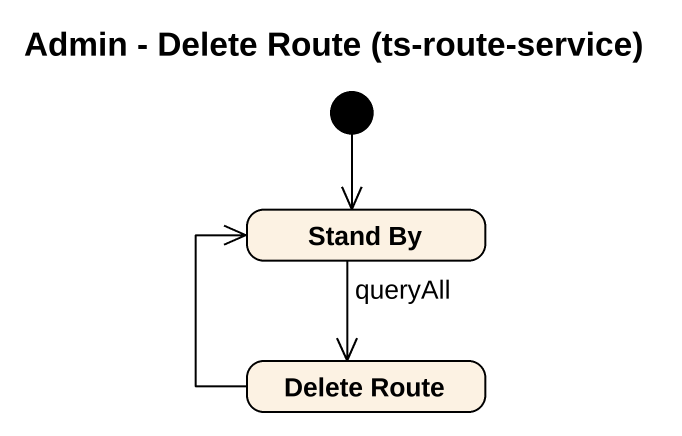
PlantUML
@startuml
title Admin - Delete Route (ts-route-service)
hide empty description
state "Stand By" as Stand_By
state "Delete Route" as Delete_Route
[*] --> Stand_By
Stand_By --> Delete_Route : queryAll
Delete_Route -up-> Stand_By
@enduml
